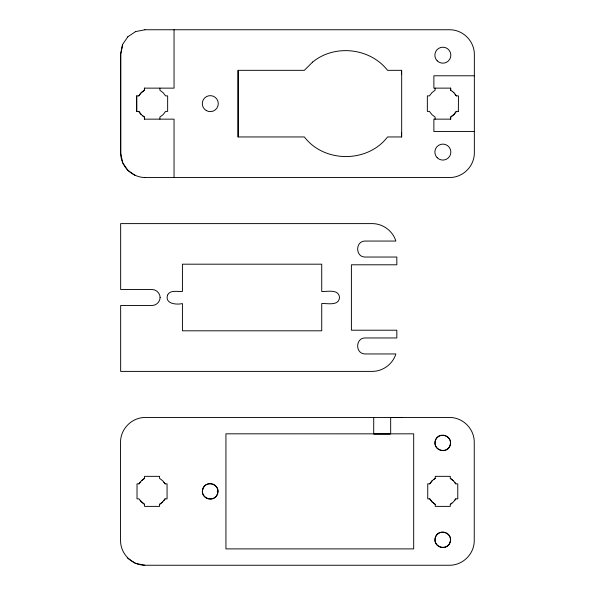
<?xml version="1.0" encoding="UTF-8"?>
<svg xmlns="http://www.w3.org/2000/svg" width="595" height="595" viewBox="0 0 595 595"><rect width="100%" height="100%" fill="white"/><g stroke="black" fill="none" stroke-linecap="round" stroke-linejoin="round"><path stroke-width="0.89" d="M122.644 44.536L120.748 53.981L120.748 153.302L122.644 162.755L127.828 170.453L135.526 175.637M139.037 483.854L141.424 480.738L144.54 478.35L144.54 476.342L159.557 476.342L159.557 478.35L162.666 480.738L165.053 483.847L167.061 483.854L167.061 498.87L165.053 498.863L162.666 501.979L159.557 504.367L159.557 506.382L144.54 506.382L144.54 504.367L141.424 501.979L139.037 498.87L137.021 498.87L137.021 483.847L139.037 483.847L140.13 482.21M456.387 111.391L453.918 114.604L450.713 117.066L450.713 119.149L433.874 119.149L433.874 131.502L474.453 131.502M429.754 483.854L432.141 480.738L435.25 478.35L435.25 476.342L450.274 476.342L450.274 478.35L453.383 480.738L455.77 483.847L457.778 483.854L457.778 498.87L455.77 498.863L453.383 501.979L450.274 504.367L450.274 506.382L435.25 506.382L435.25 504.367L432.141 501.979L429.754 498.87L427.738 498.863L427.738 483.847L429.754 483.847L432.141 480.738M138.717 95.884L141.179 92.679L144.392 90.209L144.392 88.134L174.045 88.134L174.045 29.75M163.96 500.507L165.053 498.87M454.677 500.507L455.77 498.87M127.828 36.831L122.548 44.536L120.651 53.981L120.651 153.302C120.882 166.384 131.897 177.347 144.979 177.533M141.424 480.738L144.54 478.35M162.666 501.979L159.557 504.367M127.732 36.831L135.526 31.647M450.274 504.367L451.903 503.273M433.614 479.451L435.25 478.35M135.429 31.647L144.979 29.75M373.712 417.489L373.712 433.844L389.941 433.844M402.324 417.467L390.67 417.489L390.67 433.844L413.689 433.822L413.689 548.895L225.936 548.895L225.936 433.822L390.67 433.844L373.712 433.844M144.875 29.75L450.118 29.75C463.163 29.981 474.118 40.936 474.349 53.981L474.349 153.302C474.118 166.347 463.163 177.303 450.118 177.533L144.875 177.533M474.453 75.781L433.874 75.781L433.874 88.134L450.713 88.134L450.713 90.209M458.462 111.391L456.291 111.391L453.821 114.604L450.616 117.066L450.616 119.149M144.778 565.25L450.021 565.25C463.066 565.019 474.022 554.064 474.252 541.019L474.252 441.698C474.022 428.653 463.066 417.697 450.021 417.467L144.778 417.467C131.733 417.705 120.785 428.653 120.547 441.698L120.547 541.019C120.785 554.064 131.733 565.012 144.778 565.25L135.333 563.353L127.627 558.17M142.703 115.936L144.392 117.066L144.392 119.149L174.045 119.149L174.045 177.533M452.401 91.34L450.616 90.209L450.616 88.134M450.274 478.35L453.383 480.738M435.25 504.367L432.141 501.979L429.754 498.863M144.54 504.367L140.13 500.499M452.297 91.34L453.918 92.679M453.821 92.679L456.387 95.884M141.283 114.604L138.814 111.391L136.642 111.391L136.642 95.884L138.814 95.884L141.283 92.679L144.496 90.209L144.496 88.134M455.16 94.196L456.291 95.884L458.462 95.884L458.358 111.391M454.677 482.218L455.77 483.854M138.717 111.391L141.179 114.604L144.496 117.066L144.496 119.149M163.96 482.218L165.053 483.854M435.109 88.134L435.109 90.209L431.896 92.679L429.434 95.884L427.351 95.884L427.351 111.391L429.434 111.391L431.896 114.604L435.109 117.066L435.109 119.149M401.573 70.329L401.573 74.263M401.573 133.02L401.573 136.954M238.149 70.329L238.149 136.954M159.899 88.134L159.899 90.209L163.112 92.679L165.574 95.884L167.649 95.884L167.649 111.391L165.574 111.391L163.112 114.604L159.899 117.066L159.899 119.149M136.738 95.884L136.738 111.391M202.694 489.35C199.756 498.87 215.464 503.08 217.673 493.359C220.619 483.839 204.911 479.63 202.694 489.35M435.265 440.895C432.327 450.422 448.035 454.632 450.244 444.911C453.189 435.384 437.481 431.174 435.265 440.895M435.272 537.798C432.327 547.326 448.035 551.535 450.251 541.814C453.189 532.294 437.481 528.085 435.272 537.798M160.137 297.5C160.048 301.799 156.44 305.406 152.142 305.495L120.651 305.495L120.651 371.392L372.596 371.392C383.158 371.206 392.745 364.051 395.868 353.951L365.33 353.951C355.118 354.211 355.118 337.7 365.33 337.96L396.828 337.96L396.828 330.21L351.4 330.21L351.4 264.797L396.828 264.797L396.828 257.04L365.33 257.04C355.118 257.3 355.118 240.797 365.33 241.057L395.868 241.057C392.752 230.949 383.158 223.794 372.596 223.608L120.651 223.608L120.651 289.505L152.142 289.505C156.44 289.594 160.048 293.201 160.137 297.5M167.522 295.142C164.703 303.941 176.648 304.96 182.427 303.554L182.427 330.813L321.724 330.813L321.724 303.554C327.421 303.182 338.778 306.261 339.522 297.5C338.778 288.739 327.421 291.818 321.724 291.446L321.724 264.187L182.427 264.187L182.427 291.446C177.563 291.944 170.207 289.482 167.522 295.142M312.606 62.066L304.35 70.329L238.052 70.329L238.052 136.954L304.35 136.954C324.342 163.082 367.561 163.082 387.553 136.954L401.677 136.954L401.677 70.329L387.553 70.329C370.001 47.845 334.635 43.963 312.606 62.066M206.287 110.566A7.995 7.995 0 0 0 218.283 103.642A7.995 7.995 0 0 0 206.287 96.717A7.995 7.995 0 0 0 206.287 110.566M437.206 157.749A7.995 7.995 0 0 0 450.579 154.165A7.995 7.995 0 0 0 440.791 144.369A7.995 7.995 0 0 0 437.206 157.749M437.206 60.839A7.995 7.995 0 0 0 450.579 57.254A7.995 7.995 0 0 0 440.791 47.466A7.995 7.995 0 0 0 437.206 60.839M206.309 498.075A7.75 7.75 0 0 0 217.941 491.358A7.75 7.75 0 0 0 206.309 484.642A7.75 7.75 0 0 0 206.309 498.075M438.879 546.522A7.75 7.75 0 0 0 450.512 539.814A7.75 7.75 0 0 0 438.879 533.098A7.75 7.75 0 0 0 438.879 546.522M438.879 449.619A7.75 7.75 0 0 0 450.512 442.903A7.75 7.75 0 0 0 438.879 436.195A7.75 7.75 0 0 0 438.879 449.619"/></g></svg>
